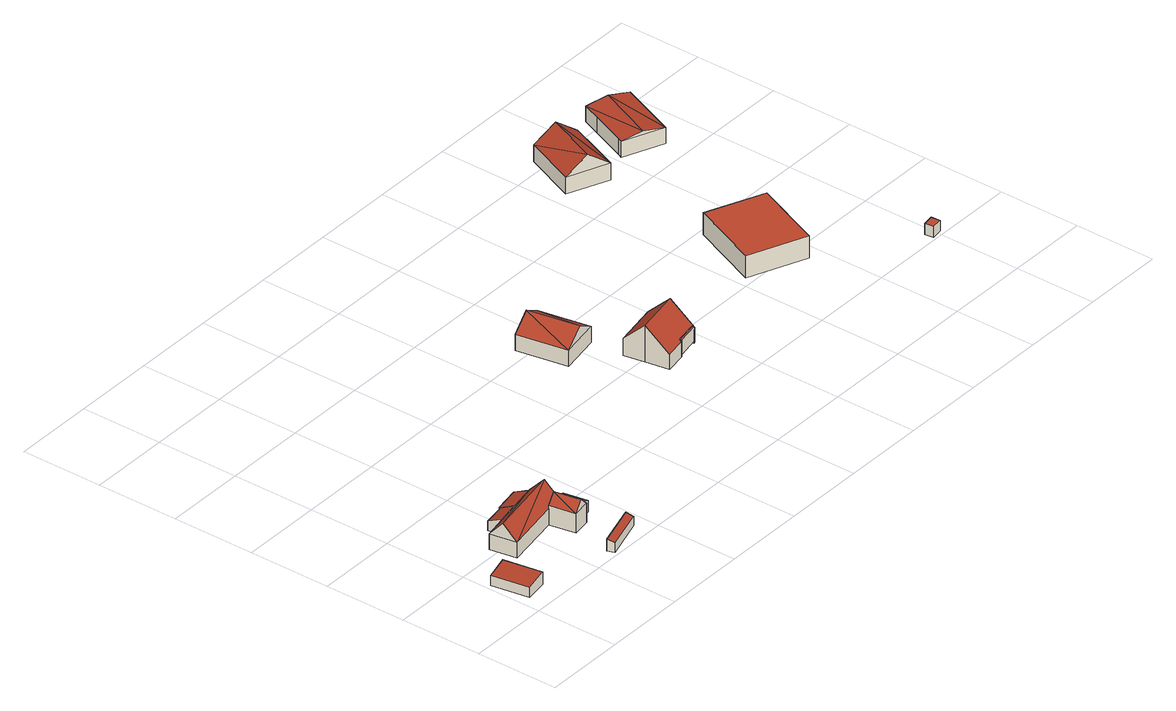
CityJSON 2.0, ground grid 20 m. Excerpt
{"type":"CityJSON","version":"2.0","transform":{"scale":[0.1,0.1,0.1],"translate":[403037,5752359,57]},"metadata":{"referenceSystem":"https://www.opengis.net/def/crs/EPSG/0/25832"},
"CityObjects":{
"building1":{"type":"Building","attributes":{"Gemeindeschluessel":"05515000","Geometrietyp2DReferenz":"3000","function":"51009_1611","roofType":"2100","measuredHeight":3.18},"geometry":[{"type":"Solid","lod":"2","boundaries":[[[[0,1,2,3]],[[4,5,1,0]],[[6,7,5,4]],[[3,2,7,6]],[[4,0,3,6]],[[1,5,7,2]]]],"semantics":{"surfaces":[{"type":"WallSurface"},{"type":"RoofSurface"},{"type":"GroundSurface"}],"values":[[0,0,0,0,1,2]]}}]},
"building2":{"type":"Building","attributes":{"Gemeindeschluessel":"05515000","Geometrietyp2DReferenz":"3000","function":"51009_1610","roofType":"2100","measuredHeight":3.89},"geometry":[{"type":"Solid","lod":"2","boundaries":[[[[8,9,10,11]],[[12,13,9,8]],[[14,15,13,12]],[[11,10,15,14]],[[12,8,11,14]],[[9,13,15,10]]]],"semantics":{"surfaces":[{"type":"WallSurface"},{"type":"RoofSurface"},{"type":"GroundSurface"}],"values":[[0,0,0,0,1,2]]}}]},
"building3":{"type":"Building","attributes":{"Gemeindeschluessel":"05515000","Geometrietyp2DReferenz":"3000","function":"31001_1000"},"address":[{"country":"Germany","locality":"Münster","thoroughfareNumber":"3","thoroughfareName":"Kesselfeld"}],"children":["building3-1","building3-2","building3-3"]},
"building3-1":{"type":"BuildingPart","attributes":{"roofType":"3100","measuredHeight":7.6},"parents":["building3"],"geometry":[{"type":"Solid","lod":"2","boundaries":[[[[16,17,18,19]],[[20,21,17,16]],[[22,23,24,25]],[[26,27,23,22]],[[28,29,27,26]],[[30,19,31]],[[28,8,26,31,19]],[[31,22,30]],[[25,20,32,30,22]],[[30,32,16,19]],[[32,20,16]],[[8,28,26]],[[31,26,22]],[[17,21,24,23,27,29,18]],[[21,20,25,24]],[[18,29,28,19]]]],"semantics":{"surfaces":[{"type":"WallSurface"},{"type":"RoofSurface"},{"type":"GroundSurface"},{"type":"ClosureSurface"}],"values":[[0,0,0,0,0,1,1,1,1,0,0,0,0,2,3,3]]}}]},
"building3-2":{"type":"BuildingPart","attributes":{"roofType":"2100","measuredHeight":3.95},"parents":["building3"],"geometry":[{"type":"Solid","lod":"2","boundaries":[[[[33,34,29,28]],[[35,36,34,33]],[[37,38,36,35]],[[19,18,38,37]],[[37,35,33,28,19]],[[34,36,38,18,29]],[[18,19,28,29]]]],"semantics":{"surfaces":[{"type":"WallSurface"},{"type":"RoofSurface"},{"type":"GroundSurface"},{"type":"ClosureSurface"}],"values":[[0,0,0,0,1,2,3]]}}]},
"building3-3":{"type":"BuildingPart","attributes":{"roofType":"3100","measuredHeight":7.05},"parents":["building3"],"geometry":[{"type":"Solid","lod":"2","boundaries":[[[[39,40,21,20,41]],[[42,43,40,39]],[[44,45,43,42]],[[46,25,24,45,44]],[[47,48,44]],[[46,44,48]],[[39,49,47,42]],[[50,48,47,49]],[[48,50,41,46]],[[50,49,39,41]],[[47,44,42]],[[21,40,43,45,24]],[[25,46,41,20]],[[21,24,25,20]]]],"semantics":{"surfaces":[{"type":"WallSurface"},{"type":"RoofSurface"},{"type":"GroundSurface"},{"type":"ClosureSurface"}],"values":[[0,0,0,0,1,1,1,1,0,0,0,2,0,3]]}}]},
"building4":{"type":"Building","attributes":{"Gemeindeschluessel":"05515000","Geometrietyp2DReferenz":"3000","function":"51009_1610","roofType":"2100","measuredHeight":2.87},"geometry":[{"type":"Solid","lod":"2","boundaries":[[[[51,52,53,54]],[[55,56,52,51]],[[57,58,56,55]],[[54,53,58,57]],[[55,51,54,57]],[[52,56,58,53]]]],"semantics":{"surfaces":[{"type":"WallSurface"},{"type":"RoofSurface"},{"type":"GroundSurface"}],"values":[[0,0,0,0,1,2]]}}]},
"building5":{"type":"Building","attributes":{"Gemeindeschluessel":"05515000","Geometrietyp2DReferenz":"3000","function":"31001_2460","roofType":"2100","measuredHeight":4.84},"geometry":[{"type":"Solid","lod":"2","boundaries":[[[[59,60,17,61]],[[62,63,60,59]],[[39,40,63,62]],[[61,17,40,39]],[[62,59,61,39]],[[60,63,40,17]]]],"semantics":{"surfaces":[{"type":"WallSurface"},{"type":"RoofSurface"},{"type":"GroundSurface"}],"values":[[0,0,0,0,1,2]]}}]},
"building6":{"type":"Building","attributes":{"Gemeindeschluessel":"05515000","Geometrietyp2DReferenz":"3000","function":"31001_1000","roofType":"3100","measuredHeight":7.08},"address":[{"country":"Germany","locality":"Münster","thoroughfareNumber":"5a","thoroughfareName":"Kesselfeld"}],"geometry":[{"type":"Solid","lod":"2","boundaries":[[[[64,65,66,67]],[[68,69,65,64]],[[70,71,69,68]],[[67,66,71,70]],[[64,72,68]],[[70,73,67]],[[67,73,72]],[[72,64,67]],[[73,70,68]],[[68,72,73]],[[65,69,71,66]]]],"semantics":{"surfaces":[{"type":"WallSurface"},{"type":"RoofSurface"},{"type":"GroundSurface"}],"values":[[0,0,0,0,0,0,1,1,1,1,2]]}}]},
"building7":{"type":"Building","attributes":{"Gemeindeschluessel":"05515000","Geometrietyp2DReferenz":"3000","function":"31001_1000","roofType":"3100","measuredHeight":9.28},"address":[{"country":"Germany","locality":"Münster","thoroughfareNumber":"5","thoroughfareName":"Kesselfeld"}],"geometry":[{"type":"Solid","lod":"2","boundaries":[[[[74,75,76,77]],[[78,79,75,74]],[[80,81,79,78]],[[82,83,81,80]],[[84,85,83,82]],[[86,87,85,84]],[[88,89,87,86]],[[90,91,89,88]],[[92,93,91,90]],[[77,76,93,92]],[[86,84,82,88]],[[80,78,74,77,92,90,88,82]],[[75,79,81,83,85,87,89,91,93,76]]]],"semantics":{"surfaces":[{"type":"WallSurface"},{"type":"RoofSurface"},{"type":"GroundSurface"}],"values":[[0,0,0,0,0,0,0,0,0,0,1,1,2]]}}]},
"building8":{"type":"Building","attributes":{"Gemeindeschluessel":"05515000","Geometrietyp2DReferenz":"3000","function":"51009_1610","roofType":"1000","measuredHeight":3.64},"geometry":[{"type":"Solid","lod":"2","boundaries":[[[[94,95,96,97]],[[98,99,95,94]],[[100,101,99,98]],[[97,96,101,100]],[[98,94,97,100]],[[95,99,101,96]]]],"semantics":{"surfaces":[{"type":"WallSurface"},{"type":"RoofSurface"},{"type":"GroundSurface"}],"values":[[0,0,0,0,1,2]]}}]},
"building9":{"type":"Building","attributes":{"Gemeindeschluessel":"05515000","Geometrietyp2DReferenz":"3000","function":"31001_2000","roofType":"1000","measuredHeight":5.49},"geometry":[{"type":"Solid","lod":"2","boundaries":[[[[102,103,104,105]],[[106,107,103,102]],[[108,109,107,106]],[[105,104,109,108]],[[106,102,105,108]],[[103,107,109,104]]]],"semantics":{"surfaces":[{"type":"WallSurface"},{"type":"RoofSurface"},{"type":"GroundSurface"}],"values":[[0,0,0,0,1,2]]}}]},
"building10":{"type":"Building","attributes":{"Gemeindeschluessel":"05515000","Geometrietyp2DReferenz":"3000","function":"31001_1000","roofType":"3100","measuredHeight":8.22},"address":[{"country":"Germany","locality":"Münster","thoroughfareNumber":"4","thoroughfareName":"Kesselfeld"}],"geometry":[{"type":"Solid","lod":"2","boundaries":[[[[110,111,112,113]],[[114,115,111,110]],[[116,117,115,114]],[[118,119,117,116]],[[120,121,119,118]],[[113,112,121,120]],[[122,113,123]],[[113,120,123]],[[116,114,124,122,118]],[[123,118,122]],[[122,124,110,113]],[[124,114,110]],[[123,120,118]],[[111,115,117,119,121,112]]]],"semantics":{"surfaces":[{"type":"WallSurface"},{"type":"RoofSurface"},{"type":"GroundSurface"}],"values":[[0,0,0,0,0,0,1,1,1,1,0,0,0,2]]}}]},
"building11":{"type":"Building","attributes":{"Gemeindeschluessel":"05515000","Geometrietyp2DReferenz":"3000","function":"31001_2500","roofType":"1000","measuredHeight":2.69},"address":[{"country":"Germany","locality":"Münster","thoroughfareNumber":"1a","thoroughfareName":"Kesselfeld"}],"geometry":[{"type":"Solid","lod":"2","boundaries":[[[[125,126,127,128]],[[129,130,126,125]],[[131,132,130,129]],[[128,127,132,131]],[[129,125,128,131]],[[126,130,132,127]]]],"semantics":{"surfaces":[{"type":"WallSurface"},{"type":"RoofSurface"},{"type":"GroundSurface"}],"values":[[0,0,0,0,1,2]]}}]},
"building12":{"type":"Building","attributes":{"Gemeindeschluessel":"05515000","Geometrietyp2DReferenz":"3000","function":"31001_2700","roofType":"3100","measuredHeight":4.82},"geometry":[{"type":"Solid","lod":"2","boundaries":[[[[133,134,135,136]],[[137,138,134,133]],[[139,140,138,137]],[[141,142,140,139]],[[143,144,142,141]],[[136,135,144,143]],[[136,143,145]],[[145,146,136]],[[146,145,141]],[[141,139,137,133,146]],[[145,143,141]],[[146,133,136]],[[134,138,140,142,144,135]]]],"semantics":{"surfaces":[{"type":"WallSurface"},{"type":"RoofSurface"},{"type":"GroundSurface"}],"values":[[0,0,0,0,0,0,1,1,1,1,0,0,2]]}}]}
},
"vertices":[
[19,38,40],[19,38,14],[73,47,14],[73,47,46],[3,129,40],[3,129,14],[57,139,46],[57,139,14],
[219,235,54],[219,235,15],[213,268,15],[213,268,38],[163,224,54],[163,224,15],[158,258,38],[158,258,15],
[296,188,53],[296,188,14],[285,248,14],[285,248,53],[297,181,53],[297,181,14],[117,148,53],[117,148,14],[253,173,14],[253,173,53],[105,213,53],[105,213,14],[219,235,53],[219,235,14],[291,214,90],[111,181,90],[296,188,61],
[213,272,37],[213,272,14],[277,283,37],[277,283,14],[283,248,53],[283,248,14],
[306,132,62],[306,132,14],[297,181,62],[309,117,62],[309,117,14],[265,109,62],[265,109,14],[253,173,62],[287,113,84],[275,177,84],[297,180,63],[297,181,63],
[360,33,37],[360,33,14],[355,50,14],[355,50,43],[259,2,37],[259,2,14],[253,19,43],[253,19,14],
[329,194,44],[329,194,14],[296,188,62],[340,137,43],[340,137,14],
[716,626,51],[716,626,11],[738,502,11],[738,502,51],[814,644,51],[814,644,11],[837,520,51],[837,520,11],[765,635,82],[788,511,82],
[911,346,53],[911,346,10],[966,356,10],[966,356,53],[911,341,48],[911,341,10],[861,332,48],[861,332,10],[851,389,102],[851,389,10],[841,440,53],[841,440,10],[950,460,53],[950,460,10],[960,409,102],[960,409,10],[970,352,48],[970,352,10],[967,351,48],[967,351,10],
[911,346,52],[911,346,16],[911,341,16],[911,341,52],[966,356,52],[966,356,16],[967,351,52],[967,351,16],
[1221,416,66],[1221,416,11],[1360,358,11],[1360,358,66],[1291,583,66],[1291,583,11],[1430,525,66],[1430,525,11],
[1379,984,54],[1379,984,12],[1283,1024,12],[1283,1024,54],[1381,983,54],[1381,983,12],[1357,924,54],[1357,924,12],[1329,857,54],[1329,857,12],[1230,898,54],[1230,898,12],[1332,1004,94],[1279,878,94],[1379,984,56],
[1584,206,33],[1584,206,6],[1611,210,6],[1611,210,33],[1581,228,33],[1581,228,6],[1608,232,33],[1608,232,6],
[1408,891,51],[1408,891,12],[1505,851,12],[1505,851,51],[1412,901,51],[1412,901,12],[1447,986,51],[1447,986,12],[1466,1030,51],[1466,1030,12],[1563,990,51],[1563,990,12],[1515,1010,60],[1456,871,60]
]}
